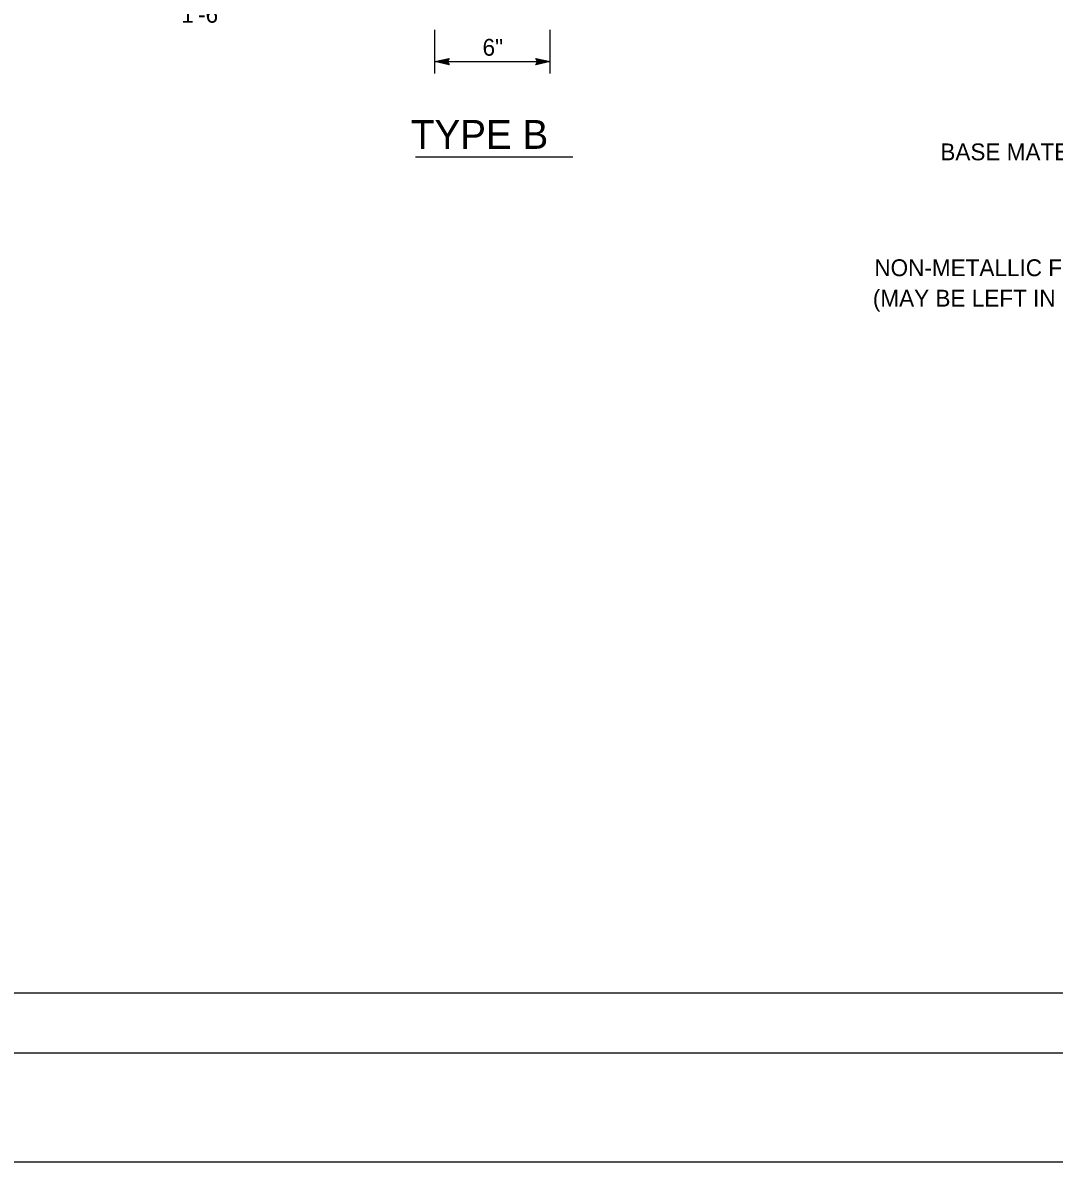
# Model space of a CAD drawing. Extents: x -894 to 866, y -476 to 714.
# Drawn here: x -180.5 to 248.2, y -476.4 to -2.7 of the extents above; entities that cross this region are included whole.
import ezdxf

# ---------------------------------------------------------------- set-up
doc = ezdxf.new("R2010")
doc.units = 0
for name, color, linetype in [('10 Sheet Format', 7, 'Continuous'), ('56 Stage 3 Anno', 7, 'Continuous'), ('57 Undefined', 7, 'Continuous')]:
    doc.layers.add(name, color=color, linetype=linetype)

msp = doc.modelspace()

# ---------------------------------------------------------------- linework, layer by layer
at = {"layer": '10 Sheet Format'}
for p, q in [((-438.75, -406.04), (199.07, -406.04)), ((198.77, -406.04), (811.55, -406.04))]:
    msp.add_line(p, q, dxfattribs=at)
for points in [[(-894.04, 713.56), (865.96, 713.56), (865.96, -476.44), (-894.04, -476.44)], [(-863.43, 668.96), (836.57, 668.96), (836.57, -431.04), (-863.43, -431.04)], [(-863.43, 668.96), (836.57, 668.96), (836.57, -431.04), (-863.43, -431.04)]]:
    msp.add_lwpolyline(points, close=True, dxfattribs=at)
at = {"layer": '56 Stage 3 Anno'}
for p, q in [((-9.33, -23.82), (-9.33, -5.65)), ((38.66, -23.82), (38.66, -5.65)), ((-9.33, -18.82), (-3.33, -17.49)), ((-9.33, -18.82), (38.66, -18.82)), ((-3.33, -20.16), (-9.33, -18.82)), ((-9.33, -18.82), (-9.33, -18.82)), ((-3.55, -19.8), (-7.95, -18.82)), ((-7.94, -18.81), (-3.57, -17.84)), ((-6.57, -18.82), (-3.74, -18.19)), ((-3.78, -19.44), (-6.57, -18.82)), ((-5.19, -18.82), (-3.98, -18.55)), ((-3.96, -19.09), (-5.19, -18.82)), ((-3.33, -17.49), (-4.13, -18.82)), ((-4.13, -18.82), (-3.33, -20.16)), ((-3.33, -17.49), (-3.33, -17.49)), ((33.46, -18.82), (32.66, -17.48)), ((32.66, -17.48), (32.66, -17.48)), ((32.66, -17.48), (38.66, -18.82)), ((38.66, -18.82), (32.66, -20.15)), ((32.66, -20.15), (33.46, -18.82)), ((32.87, -17.83), (37.28, -18.81)), ((37.27, -18.82), (32.89, -19.79)), ((35.9, -18.81), (33.07, -19.44)), ((33.11, -18.19), (35.9, -18.81)), ((33.28, -18.54), (34.51, -18.81)), ((34.51, -18.81), (33.3, -19.08)), ((38.66, -18.82), (38.66, -18.82)), ((-3.33, -20.16), (-3.33, -20.16)), ((32.66, -20.15), (32.66, -20.15))]:
    msp.add_line(p, q, dxfattribs=at)
at = {"layer": '57 Undefined'}
msp.add_line((-17.29, -58.46), (48.06, -58.46), dxfattribs=at)

# ---------------------------------------------------------------- texts
for s, height, p in [('1\'-6"', 7, (-114.66, -2.66)), ('6"', 7, (10.56, -16.38)), ('TYPE B', 12, (-19.22, -55.11)), ('BASE MATERIAL', 7, (200.83, -59.86)), ('NON-METALLIC FORM TUBE', 7, (173.39, -108.03)), ('(MAY BE LEFT IN PLACE)', 7, (172.78, -120.69))]:
    msp.add_text(s, height=height, dxfattribs=at).set_placement(p)

doc.saveas('drawing.dxf')
